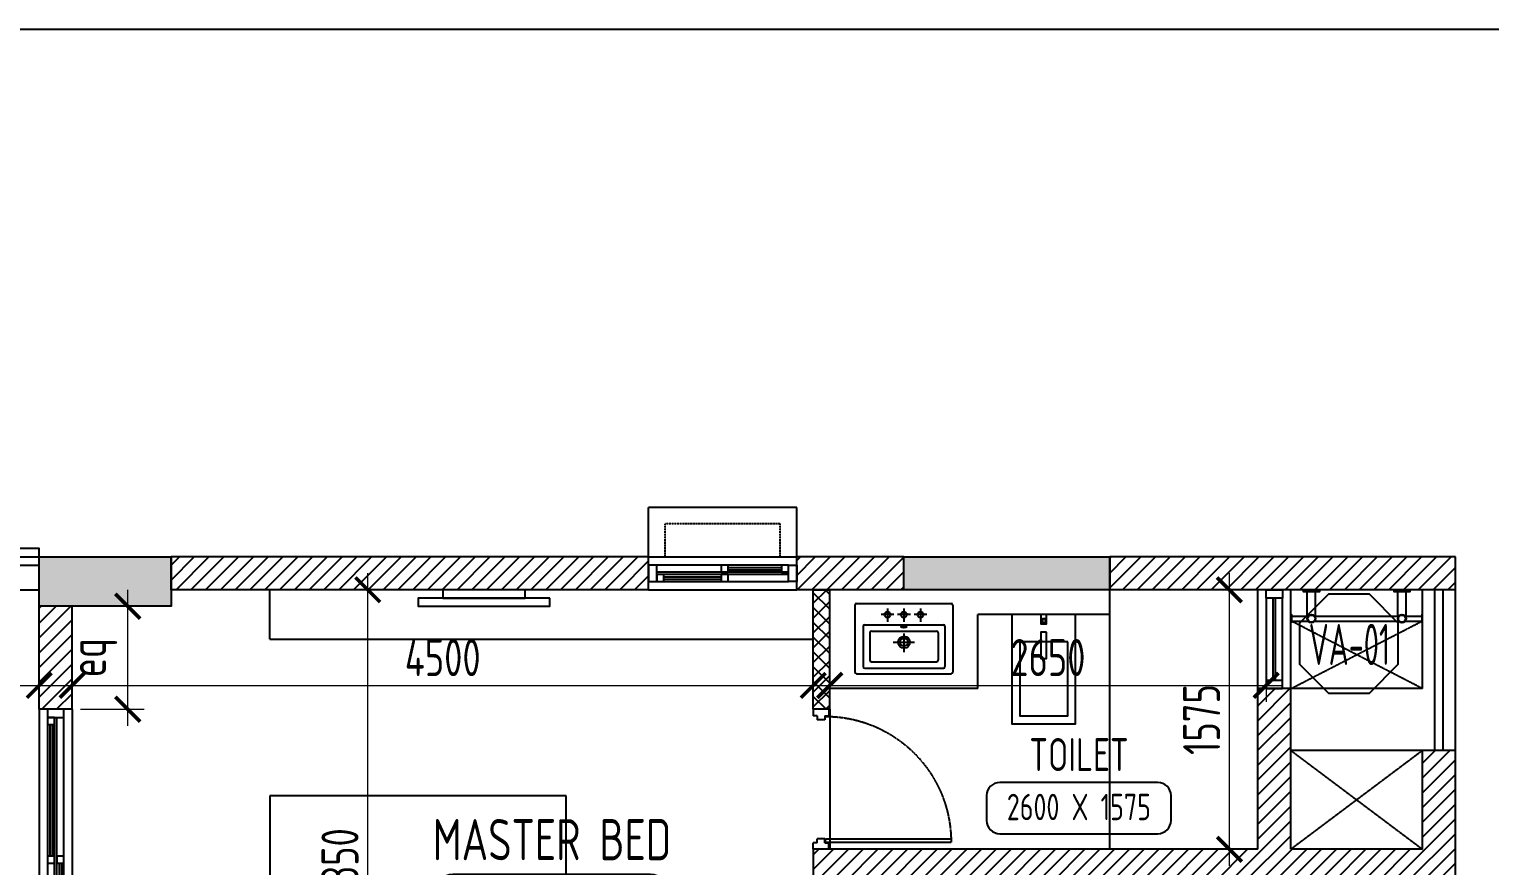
# Model space of a CAD drawing. Header units: millimetres. Extents: x -92307 to 258096, y -47434 to 112633.
# Drawn here: x 57965 to 66834, y 12025 to 17102 of the extents above; entities that cross this region are included whole.
import ezdxf
from ezdxf.enums import TextEntityAlignment as Align

# ---------------------------------------------------------------- set-up
doc = ezdxf.new("R2010")
doc.units = ezdxf.units.MM
doc.header["$LTSCALE"] = 10
doc.header["$PDMODE"] = 35
doc.header["$PDSIZE"] = 500
doc.linetypes.add('DASHED', pattern=[19.05, 12.7, -6.35])
doc.linetypes.add('HIDDEN', pattern=[9.525, 6.35, -3.175])
for name, color, linetype in [('07--DIM-1', 1, 'Continuous'), ('A--BLOCKWALL-1', 9, 'Continuous'), ('A--BLOCKWALL-2', 2, 'Continuous'), ('A--BLOCKWALL-3', 3, 'Continuous'), ('A--BLOCKWALL-HATCH', 8, 'Continuous'), ('A--CONCRETE-1', 9, 'Continuous'), ('A--CONCRETE-HID', 9, 'HIDDEN'), ('A--DOWN', 34, 'Continuous'), ('A--FURNITURE-0', 253, 'Continuous'), ('A--GLAZING-0', 181, 'Continuous'), ('A--HANDRAIL-1', 9, 'Continuous'), ('A--HATCH-1', 8, 'Continuous'), ('A--SANITARY-0', 253, 'Continuous'), ('A--SHAFT-HIDDEN', 9, 'HIDDEN'), ('A--SPACENUMBER', 2, 'Continuous'), ('A--SPACENUMBER-1', 8, 'Continuous'), ('A--SPACEREF', 3, 'Continuous'), ('A--STELWRK-1', 9, 'Continuous'), ('A--Stucture', 9, 'Continuous'), ('A--TILING-1', 8, 'Continuous'), ('A--WINREF', 7, 'Continuous'), ('A--WINREF-1', 8, 'Continuous'), ('Typical floor Column Centre line$0$X-3rd Floor Column$0$A--COL250', 250, 'Continuous'), ('Typical floor Column Centre line$0$X-3rd Floor Column$0$A--CONCRETE-4', 4, 'Continuous')]:
    doc.layers.add(name, color=color, linetype=linetype)
doc.layers.add('A--STELWRK-2', color=2, linetype='Continuous', lineweight=25)
doc.styles.add('ISO', font='isocp2.shx', dxfattribs={"width": 0.8})
doc.dimstyles.new('A-DIM-100', dxfattribs={"dimscale": 100, "dimtxt": 2.25, "dimasz": 1.5, "dimexe": 1, "dimexo": 0.5, "dimgap": 0, "dimtad": 0, "dimdec": 0, "dimzin": 12, "dimdsep": 46, "dimtxsty": 'ISO', "dimblk": 'ARCHTICK', "dimcen": 1, "dimdle": 1, "dimclrd": 8, "dimclre": 8, "dimclrt": 256, "dimadec": 0, "dimazin": 3, "dimtfac": 1, "dimtdec": 0, "dimtmove": 1, "dimatfit": 2, "dimfxl": 1, "dimtvp": 0.75, "dimtolj": 1, "dimtzin": 12, "dimlwd": 18, "dimlwe": 18, "dimarcsym": 0})
pattern_1 = [(45, (72725.64, 0), (-44.90128, 44.90128), [])]

# ---------------------------------------------------------------- blocks, each defined once
blk = doc.blocks.new('SPACE')
at = {"layer": 'A--SPACENUMBER-1'}
blk.add_lwpolyline([(-600, 0), (600, 0, 0.41421356), (700, 100), (700, 288.5, 0.41421356), (600, 388.5), (-600, 388.5, 0.41421356), (-700, 288.5), (-700, 100, 0.41421356), (-600, 0, -0.05251446)], format="xyb", dxfattribs=at)
at = {"layer": 'A--SPACENUMBER', "style": 'ISO', "width": 0.8, "flags": 4}
blk.add_attdef('01', text='', height=250, dxfattribs=at).set_placement((0.455, 202.41), align=Align.MIDDLE)
at = {"layer": 'A--SPACEREF', "style": 'ISO', "width": 0.8, "flags": 4}
blk.add_attdef('S', text='', height=300, dxfattribs=at).set_placement((1.35, 474.975), align=Align.CENTER)
blk = doc.blocks.new('A$C7FA855F9')
at = {"layer": 'A--FURNITURE-0', "linetype": 'Continuous'}
for p, q in [((900, 2000), (-900, 2000)), ((-900, 2000), (-900, 0)), ((900, 0), (900, 2000)), ((900, 840), (520, 460)), ((520, 840), (900, 840)), ((520, 460), (520, 840)), ((-900, 460), (520, 460)), ((-645, 460), (-645, 130)), ((-125, 130), (-125, 460)), ((125, 460), (125, 130)), ((645, 510), (570, 510)), ((645, 130), (645, 510)), ((-645, 130), (-125, 130)), ((125, 130), (645, 130)), ((-900, 50), (900, 50)), ((-900, 0), (900, 0))]:
    blk.add_line(p, q, dxfattribs=at)
blk = doc.blocks.new('A$C542B73FF')
at = {"layer": 'A--FURNITURE-0'}
for points in [[(-400, 50), (400, 50), (400, 100), (-400, 100)], [(-250, 0), (250, 0), (250, 50), (-250, 50)]]:
    blk.add_lwpolyline(points, close=True, dxfattribs=at)
blk = doc.blocks.new('A$C68464E93')
at = {"layer": 'A--BLOCKWALL-1'}
for p, q in [((600, 200), (0, 200)), ((600, 0), (0, 0))]:
    blk.add_line(p, q, dxfattribs=at)
at = {"layer": 'A--DOWN'}
for p, q in [((50, 150), (550, 150)), ((550, 50), (50, 50))]:
    blk.add_line(p, q, dxfattribs=at)
for points in [[(50, 50), (50, 150), (0, 150), (0, 50), (50, 50)], [(550, 50), (550, 150), (600, 150), (600, 50), (550, 50)]]:
    blk.add_lwpolyline(points, dxfattribs=at)
at = {"layer": 'A--GLAZING-0'}
for p, q in [((550, 107), (50, 107)), ((550, 93), (50, 93))]:
    blk.add_line(p, q, dxfattribs=at)
blk = doc.blocks.new('A$C76363F86-flat-10')
at = {"layer": 'A--SANITARY-0'}
for points in [[(0, -0.1932), (0, 0.1932), (-0.6627, 0.1932), (-0.6627, -0.1932)], [(-0.1667, -0.1461), (-0.1667, 0.1461), (-0.6157, 0.1461), (-0.6157, -0.1461)], [(-0.108, -0.0173), (-0.108, 0.0173), (-0.2664, 0.0173), (-0.2664, -0.0173)], [(0, -0.0173), (0, 0.0173), (-0.0567, 0.0173), (-0.0567, -0.0173)], [(-0.0269, -0.0093), (-0.0269, 0.0081), (-0.0504, 0.0081), (-0.0504, -0.0093)]]:
    blk.add_lwpolyline(points, close=True, dxfattribs=at)
blk = doc.blocks.new('A$C302618AE')
at = {"layer": 'A--SANITARY-0'}
for p, q in [((-286.6, 0), (286.6, 0)), ((-296.6, -10), (-296.6, -416.5)), ((-60.1, -67.5), (-138, -67.5)), ((-99.5, -30), (-99.5, -110.2)), ((40, -67.5), (-37.9, -67.5)), ((0.5, -30), (0.5, -110.2)), ((140.5, -67.5), (62.6, -67.5)), ((101.1, -30), (101.1, -110.2)), ((296.6, -10), (296.6, -416.5)), ((-247.4, -138.5), (-247.4, -382.6)), ((-237.4, -128.5), (240, -128.5)), ((-196.4, -167.7), (198.9, -167.7)), ((250, -138.5), (250, -382.6)), ((-206.4, -177.7), (-206.4, -343.3)), ((65.1, -236), (-64.9, -236)), ((-0.1, -182.6), (-0.1, -294.6)), ((208.9, -177.7), (208.9, -343.3)), ((-196.4, -353.3), (198.9, -353.3)), ((-286.6, -426.5), (286.6, -426.5)), ((-237.4, -392.6), (240, -392.6))]:
    blk.add_line(p, q, dxfattribs=at)
for centre, radius in [((-99.5, -67.5), 17.8), ((0.5, -67.5), 17.8), ((101.1, -67.5), 17.8), ((1.1, -234.9), 36.3), ((1.1, -234.7), 25)]:
    blk.add_circle(centre, radius, dxfattribs=at)
for centre, start, end in [((-286.6, -10), 90, 180), ((286.6, -10), 0, 90), ((-237.4, -138.5), 90, 180), ((-196.4, -177.7), 90, 180), ((198.9, -177.7), 0, 90), ((240, -138.5), 0, 90), ((-196.4, -343.3), 180, 270), ((198.9, -343.3), 270, 0), ((-286.6, -416.5), 180, 270), ((-237.4, -382.6), 180, 270), ((240, -382.6), 270, 0), ((286.6, -416.5), 270, 0)]:
    blk.add_arc(centre, 10, start, end, dxfattribs=at)
blk.add_ellipse((-0.1, -141.1), major_axis=(17.6, 0), ratio=0.318204, dxfattribs=at)
blk = doc.blocks.new('A$C1CBF2325')
at = {"layer": 'A--DOWN'}
for p, q in [((100, 0), (0, 0)), ((0, 0), (0, -42)), ((100, 0), (100, -42)), ((25, -42), (0, -42)), ((25, -42), (25, -67)), ((75, -67), (25, -67)), ((75, -42), (75, -67)), ((75, -42), (100, -42)), ((78.8, -46.2), (78.8, -67)), ((78.8, -46.2), (886, -46.2)), ((78.8, -67), (886, -67)), ((886, -67), (886, -46.2)), ((75, -833), (25, -833)), ((25, -858), (25, -833)), ((75, -858), (75, -833)), ((25, -858), (0, -858)), ((0, -900), (0, -858)), ((100, -900), (0, -900)), ((75, -858), (100, -858)), ((100, -900), (100, -858))]:
    blk.add_line(p, q, dxfattribs=at)
at = {"layer": 'A--DOWN', "color": 8, "linetype": 'DASHED', "ltscale": 0.005}
blk.add_arc((78.8, -46.2), 807.5, 269.73187, 358.52905, dxfattribs=at)
blk = doc.blocks.new('A$C613641B0')
at = {"layer": 'A--BLOCKWALL-1'}
for p, q in [((0, 0), (-1800, 0)), ((0, -200), (-1800, -200))]:
    blk.add_line(p, q, dxfattribs=at)
at = {"layer": 'A--DOWN'}
for p, q in [((-50, -50), (-1750, -50)), ((-1750, -92.7), (-93, -92.7)), ((-1750, -107.3), (-50, -107.3)), ((-1750, -150), (-50, -150))]:
    blk.add_line(p, q, dxfattribs=at)
for points in [[(-1750, -50), (-1750, -150), (-1800, -150), (-1800, -50)], [(-934, -50), (-934, -92.7), (-891, -92.7), (-891, -50)], [(-93, -50), (-93, -92.7), (-50, -92.7), (-50, -50)], [(-50, -50), (-50, -150), (0, -150), (0, -50)], [(-1750, -107.3), (-1750, -150), (-1707, -150), (-1707, -107.3)], [(-934, -107.3), (-934, -150), (-891, -150), (-891, -107.3)]]:
    blk.add_lwpolyline(points, close=True, dxfattribs=at)
at = {"layer": 'A--GLAZING-0'}
for p, q in [((-93, -64.4), (-891, -64.4)), ((-93, -78.4), (-891, -78.4)), ((-934, -121.6), (-1707, -121.6)), ((-934, -135.6), (-1707, -135.6))]:
    blk.add_line(p, q, dxfattribs=at)
blk = doc.blocks.new('A$C35654C4B')
at = {"layer": 'A--BLOCKWALL-1'}
for p, q in [((-900, 200), (0, 200)), ((-900, 0), (0, 0))]:
    blk.add_line(p, q, dxfattribs=at)
at = {"layer": 'A--DOWN'}
for p, q in [((-50, 150), (-850, 150)), ((-50, 107.3), (-850, 107.3)), ((-50, 92.7), (-807, 92.7)), ((-850, 50), (-50, 50))]:
    blk.add_line(p, q, dxfattribs=at)
for points in [[(-850, 50), (-850, 150), (-900, 150), (-900, 50)], [(-807, 50), (-807, 92.7), (-850, 92.7), (-850, 50)], [(-416, 107.3), (-416, 150), (-459, 150), (-459, 107.3)], [(-416, 50), (-416, 92.7), (-459, 92.7), (-459, 50)], [(-50, 107.3), (-50, 150), (-93, 150), (-93, 107.3)], [(-50, 50), (-50, 150), (0, 150), (0, 50)]]:
    blk.add_lwpolyline(points, close=True, dxfattribs=at)
at = {"layer": 'A--GLAZING-0'}
for p, q in [((-416, 135.6), (-93, 135.6)), ((-416, 121.6), (-93, 121.6)), ((-807, 78.4), (-459, 78.4)), ((-807, 64.4), (-459, 64.4))]:
    blk.add_line(p, q, dxfattribs=at)
blk = doc.blocks.new('AL-OP')
at = {"layer": 'A--WINREF-1'}
blk.add_lwpolyline([(-124.3, 300), (-300, 124.3), (-300, -124.3), (-124.3, -300), (124.3, -300), (300, -124.3), (300, 124.3), (124.3, 300)], close=True, dxfattribs=at)
at = {"layer": 'A--WINREF', "style": 'ISO', "width": 0.6}
blk.add_attdef('AL-OP', text='', height=250, dxfattribs=at).set_placement((3.2, -4.8), align=Align.MIDDLE)
blk = doc.blocks.new('A$C3A434446')
at = {"layer": 'A--STELWRK-1', "color": 1}
for p, q in [((110, 939), (110, 1089)), ((160, 939), (160, 1089)), ((660, 939), (660, 1089)), ((710, 939), (710, 1089)), ((15, 939), (115, 939)), ((15, 909), (115, 909)), ((155, 939), (665, 939)), ((155, 909), (665, 909)), ((705, 939), (805, 939)), ((705, 909), (805, 909))]:
    blk.add_line(p, q, dxfattribs=at)
at = {"layer": 'A--STELWRK-1'}
for points in [[(85.4, 1099), (85.4, 1089), (185.4, 1089), (185.4, 1099)], [(635.4, 1099), (635.4, 1089), (735.4, 1089), (735.4, 1099)], [(15, 899), (10, 899), (10, 949), (15, 949)], [(805, 899), (810, 899), (810, 949), (805, 949)]]:
    blk.add_lwpolyline(points, close=True, dxfattribs=at)
at = {"layer": 'A--STELWRK-2'}
for centre, radius in [((135, 924), 25), ((135, 924), 22), ((685, 924), 25), ((685, 924), 22)]:
    blk.add_circle(centre, radius, dxfattribs=at)
blk = doc.blocks.new('_ArchTick')
at = {"color": 0, "const_width": 0.15}
blk.add_lwpolyline([(-0.5, -0.5), (0.5, 0.5)], dxfattribs=at)
blk = doc.blocks.new('*D67')
at = {"layer": '07--DIM-1', "color": 8, "lineweight": 18}
for p, q in [((60020.4, 10250), (60020.4, 13800)), ((59725.6, 13700), (60120.4, 13700)), ((59725.6, 10350), (60120.4, 10350))]:
    blk.add_line(p, q, dxfattribs=at)
at = {"layer": 'Defpoints', "color": 0}
for p in [(59675.6, 13700), (60020.4, 13700), (59675.6, 10350)]:
    blk.add_point(p, dxfattribs=at)
at = {"layer": '07--DIM-1', "color": 8, "lineweight": 18, "xscale": 150, "yscale": 150, "zscale": 150}
for p, rotation in [((60020.4, 13700), 90), ((60020.4, 10350), 270)]:
    blk.add_blockref('_ArchTick', p, dxfattribs=dict(at, rotation=rotation))
at = {"layer": '07--DIM-1', "insert": (59851.7, 12025), "char_height": 225, "attachment_point": 5, "rotation": 90, "style": 'ISO'}
blk.add_mtext('\\A1;3350', dxfattribs=at)
blk = doc.blocks.new('*D75')
at = {"layer": '07--DIM-1', "color": 8, "lineweight": 18}
for p, q in [((58225.6, 13550), (58225.6, 13019.9)), ((62725.6, 13510.8), (62725.6, 13019.9)), ((58125.6, 13119.9), (62825.6, 13119.9))]:
    blk.add_line(p, q, dxfattribs=at)
at = {"layer": 'Defpoints', "color": 0}
for p in [(58225.6, 13600), (62725.6, 13560.8), (62725.6, 13119.9)]:
    blk.add_point(p, dxfattribs=at)
at = {"layer": '07--DIM-1', "color": 8, "lineweight": 18, "xscale": 150, "yscale": 150, "zscale": 150, "rotation": 180}
blk.add_blockref('_ArchTick', (58225.6, 13119.9), dxfattribs=at)
at = {"layer": '07--DIM-1', "color": 8, "lineweight": 18, "xscale": 150, "yscale": 150, "zscale": 150}
blk.add_blockref('_ArchTick', (62725.6, 13119.9), dxfattribs=at)
at = {"layer": '07--DIM-1', "insert": (60475.6, 13288.6), "char_height": 225, "attachment_point": 5, "style": 'ISO'}
blk.add_mtext('\\A1;4500', dxfattribs=at)
blk = doc.blocks.new('*D76')
at = {"layer": '07--DIM-1', "color": 8, "lineweight": 18}
for p, q in [((62825.6, 13650), (62825.6, 13019.9)), ((65475.6, 13600), (65475.6, 13019.9)), ((62725.6, 13119.9), (65575.6, 13119.9))]:
    blk.add_line(p, q, dxfattribs=at)
at = {"layer": 'Defpoints', "color": 0}
for p in [(62825.6, 13700), (65475.6, 13650), (65475.6, 13119.9)]:
    blk.add_point(p, dxfattribs=at)
at = {"layer": '07--DIM-1', "color": 8, "lineweight": 18, "xscale": 150, "yscale": 150, "zscale": 150, "rotation": 180}
blk.add_blockref('_ArchTick', (62825.6, 13119.9), dxfattribs=at)
at = {"layer": '07--DIM-1', "color": 8, "lineweight": 18, "xscale": 150, "yscale": 150, "zscale": 150}
blk.add_blockref('_ArchTick', (65475.6, 13119.9), dxfattribs=at)
at = {"layer": '07--DIM-1', "insert": (64150.6, 13288.7), "char_height": 225, "attachment_point": 5, "style": 'ISO'}
blk.add_mtext('\\A1;2650', dxfattribs=at)
blk = doc.blocks.new('*D77')
at = {"layer": '07--DIM-1', "color": 8, "lineweight": 18}
for p, q in [((56475.6, 12589.7), (56475.6, 13219.9)), ((58025.6, 12589.7), (58025.6, 13219.9)), ((56375.6, 13119.9), (58125.6, 13119.9))]:
    blk.add_line(p, q, dxfattribs=at)
at = {"layer": 'Defpoints', "color": 0}
for p in [(58025.6, 13119.9), (56475.6, 12539.7), (58025.6, 12539.7)]:
    blk.add_point(p, dxfattribs=at)
at = {"layer": '07--DIM-1', "color": 8, "lineweight": 18, "xscale": 150, "yscale": 150, "zscale": 150, "rotation": 180}
blk.add_blockref('_ArchTick', (56475.6, 13119.9), dxfattribs=at)
at = {"layer": '07--DIM-1', "color": 8, "lineweight": 18, "xscale": 150, "yscale": 150, "zscale": 150}
blk.add_blockref('_ArchTick', (58025.6, 13119.9), dxfattribs=at)
at = {"layer": '07--DIM-1', "insert": (57250.6, 13288.6), "char_height": 225, "attachment_point": 5, "style": 'ISO'}
blk.add_mtext('\\A1;1550', dxfattribs=at)
blk = doc.blocks.new('*D79')
at = {"layer": '07--DIM-1', "color": 8, "lineweight": 18}
for p, q in [((65252.7, 12025), (65252.7, 13800)), ((65375.6, 13700), (65152.7, 13700)), ((65375.6, 12125), (65152.7, 12125))]:
    blk.add_line(p, q, dxfattribs=at)
at = {"layer": 'Defpoints', "color": 0}
for p in [(65252.7, 13700), (65425.6, 13700), (65425.6, 12125)]:
    blk.add_point(p, dxfattribs=at)
at = {"layer": '07--DIM-1', "color": 8, "lineweight": 18, "xscale": 150, "yscale": 150, "zscale": 150}
for p, rotation in [((65252.7, 13700), 90), ((65252.7, 12125), 270)]:
    blk.add_blockref('_ArchTick', p, dxfattribs=dict(at, rotation=rotation))
at = {"layer": '07--DIM-1', "insert": (65083.9, 12912.5), "char_height": 225, "attachment_point": 5, "rotation": 90, "style": 'ISO'}
blk.add_mtext('\\A1;1575', dxfattribs=at)
blk = doc.blocks.new('*D46')
at = {"layer": '07--DIM-1', "color": 8, "lineweight": 18}
for p, q in [((58563, 12875), (58563, 13700)), ((58275.6, 13600), (58663, 13600)), ((58275.6, 12975), (58663, 12975))]:
    blk.add_line(p, q, dxfattribs=at)
at = {"layer": 'Defpoints', "color": 0}
for p in [(58225.6, 13600), (58563, 13600), (58225.6, 12975)]:
    blk.add_point(p, dxfattribs=at)
at = {"layer": '07--DIM-1', "color": 8, "lineweight": 18, "xscale": 150, "yscale": 150, "zscale": 150}
for p, rotation in [((58563, 13600), 90), ((58563, 12975), 270)]:
    blk.add_blockref('_ArchTick', p, dxfattribs=dict(at, rotation=rotation))
at = {"layer": '07--DIM-1', "insert": (58352.1, 13287.5), "char_height": 225, "attachment_point": 5, "rotation": 90, "style": 'ISO'}
blk.add_mtext('\\A1;eq', dxfattribs=at)

msp = doc.modelspace()

# ---------------------------------------------------------------- hatches: boundary and pattern name
at = {"layer": 'A--BLOCKWALL-HATCH'}
h = msp.add_hatch(dxfattribs=at)
h.set_pattern_fill('ANSI37', color=256, scale=20, style=0)
h.set_pattern_definition([(45, (72725.64, 0), (-44.90128, 44.90128), []), (135, (72725.64, 0), (-44.90128, -44.90128), [])])
h.paths.add_polyline_path([(62725.6, 13700), (62825.6, 13700), (62825.6, 12975), (62725.6, 12975)])
at = {"layer": 'A--HATCH-1'}
h = msp.add_hatch(dxfattribs=at)
h.set_pattern_fill('ANSI31', color=256, scale=20, style=0)
h.set_pattern_definition(pattern_1)
h.paths.add_polyline_path([(61725.6, 13700), (61725.6, 13900), (58825.6, 13900), (58825.6, 13700)])
h = msp.add_hatch(dxfattribs=at)
h.set_pattern_fill('ANSI31', color=256, scale=20, style=0)
h.set_pattern_definition(pattern_1)
h.paths.add_polyline_path([(62625.6, 13700), (62625.6, 13900), (63275.6, 13900), (63275.6, 13700)])
h = msp.add_hatch(dxfattribs=at)
h.set_pattern_fill('ANSI31', color=256, scale=20, style=0)
h.set_pattern_definition(pattern_1)
h.paths.add_polyline_path([(66625.6, 13700), (64525.6, 13700), (64525.6, 13900), (66625.6, 13900)])
h = msp.add_hatch(dxfattribs=at)
h.set_pattern_fill('ANSI31', color=256, scale=20, style=0)
h.set_pattern_definition(pattern_1)
h.paths.add_polyline_path([(58225.6, 12975), (58025.6, 12975), (58025.6, 13600), (58225.6, 13600)])
h = msp.add_hatch(dxfattribs=at)
h.set_pattern_fill('ANSI31', color=256, scale=20, style=0)
h.set_pattern_definition(pattern_1)
h.paths.add_polyline_path([(66625.6, 11925), (66625.6, 12725), (66425.6, 12725), (66425.6, 12125), (65625.6, 12125), (65625.6, 13100), (65425.6, 13100), (65425.6, 12125), (62725.6, 12125), (62725.6, 11925)])
at = {"layer": 'Typical floor Column Centre line$0$X-3rd Floor Column$0$A--COL250'}
h = msp.add_hatch(color=256, dxfattribs=at)
h.dxf.hatch_style = 1
h.paths.add_polyline_path([(58025.6, 13900), (58825.6, 13900), (58825.6, 13600), (58025.6, 13600)])
h = msp.add_hatch(color=256, dxfattribs=at)
h.dxf.hatch_style = 1
h.paths.add_polyline_path([(63275.6, 13900), (64525.6, 13900), (64525.6, 13700), (63275.6, 13700)])

# ---------------------------------------------------------------- linework, layer by layer
msp.add_lwpolyline([(52208.4, 17102.4), (87105.5, 17102.4), (87105.5, -2067.1), (52208.4, -2067.1)], close=True)
at = {"layer": 'A--BLOCKWALL-1'}
msp.add_line((57375.6, 13700), (58025.6, 13700), dxfattribs=at)
at = {"layer": 'A--BLOCKWALL-2'}
for p, q in [((61725.6, 13900), (61725.6, 14200)), ((62625.6, 14200), (61725.6, 14200)), ((62625.6, 13900), (62625.6, 14200)), ((62725.6, 12975), (62725.6, 13700)), ((62725.6, 13700), (62825.6, 13700)), ((62825.6, 12975), (62825.6, 13700)), ((62825.6, 12975), (62725.6, 12975))]:
    msp.add_line(p, q, dxfattribs=at)
at = {"layer": 'A--BLOCKWALL-3'}
for p, q in [((58825.6, 13700), (58825.6, 13900)), ((61725.6, 13900), (58825.6, 13900)), ((61725.6, 13700), (61725.6, 13900)), ((63275.6, 13900), (62625.6, 13900)), ((62625.6, 13700), (62625.6, 13900)), ((63275.6, 13700), (63275.6, 13900)), ((64525.6, 13700), (64525.6, 13900)), ((66625.6, 13900), (64525.6, 13900)), ((66625.6, 13700), (66625.6, 13900)), ((61725.6, 13700), (58825.6, 13700)), ((63275.6, 13700), (62625.6, 13700)), ((66625.6, 13700), (64525.6, 13700)), ((58025.6, 12975), (58025.6, 13600)), ((58225.6, 13600), (58025.6, 13600)), ((58225.6, 12975), (58225.6, 13600)), ((65425.6, 12125), (65425.6, 13100)), ((65625.6, 13100), (65425.6, 13100)), ((65625.6, 12125), (65625.6, 13100)), ((58225.6, 12975), (58025.6, 12975)), ((66425.6, 12125), (66425.6, 12725)), ((66625.6, 12725), (66425.6, 12725)), ((66625.6, 11925), (66625.6, 12725)), ((65425.6, 12125), (62725.6, 12125)), ((62725.6, 12125), (62725.6, 11925)), ((66425.6, 12125), (65625.6, 12125))]:
    msp.add_line(p, q, dxfattribs=at)
at = {"layer": 'A--CONCRETE-1'}
for p, q in [((66425.6, 13100), (66425.6, 13700)), ((66625.6, 12725), (66625.6, 13700)), ((66425.6, 13100), (65625.6, 13100)), ((66425.6, 12725), (65625.6, 12725))]:
    msp.add_line(p, q, dxfattribs=at)
at = {"layer": 'A--CONCRETE-HID', "ltscale": 0.01}
for p, q in [((61825.6, 13900), (61825.6, 14100)), ((62525.6, 14100), (61825.6, 14100)), ((62525.6, 13900), (62525.6, 14100))]:
    msp.add_line(p, q, dxfattribs=at)
at = {"layer": 'A--FURNITURE-0'}
for q in [(59425.6, 13700), (62725.6, 13400)]:
    msp.add_line((59425.6, 13400), q, dxfattribs=at)
at = {"layer": 'A--HANDRAIL-1', "color": 1}
for p, q in [((57375.6, 13900), (58025.6, 13900)), ((57375.6, 13850), (58025.6, 13850))]:
    msp.add_line(p, q, dxfattribs=at)
at = {"layer": 'A--SHAFT-HIDDEN', "ltscale": 0.01}
for p, q in [((65625.6, 13100), (66420.6, 13509)), ((66425.6, 13100), (65630.6, 13509)), ((65625.6, 12725), (66425.6, 12125)), ((66425.6, 12725), (65625.6, 12125))]:
    msp.add_line(p, q, dxfattribs=at)
at = {"layer": 'A--STELWRK-1', "color": 1}
for p, q in [((66500.6, 12725), (66500.6, 13700)), ((66550.6, 12725), (66550.6, 13700))]:
    msp.add_line(p, q, dxfattribs=at)
at = {"layer": 'A--Stucture', "linetype": 'Continuous', "ltscale": 0.5}
msp.add_lwpolyline([(58025.6, 13900), (58025.6, 13950), (57375.6, 13950, 0.414214), (56225.6, 12800), (56225.6, 10200), (57975.6, 10200), (57975.6, 6900)], format="xyb", dxfattribs=at)
at = {"layer": 'A--TILING-1'}
for p, q in [((64525.6, 12125), (64525.6, 13700)), ((63725.6, 13100), (63725.6, 13550)), ((64525.6, 13550), (63725.6, 13550)), ((63725.6, 13100), (62825.6, 13100)), ((62825.6, 12975), (62825.6, 12125))]:
    msp.add_line(p, q, dxfattribs=at)
at = {"layer": 'Typical floor Column Centre line$0$X-3rd Floor Column$0$A--CONCRETE-4'}
for points in [[(58025.6, 13900), (58825.6, 13900), (58825.6, 13600), (58025.6, 13600)], [(63275.6, 13900), (64525.6, 13900), (64525.6, 13700), (63275.6, 13700)]]:
    msp.add_lwpolyline(points, close=True, dxfattribs=at)

# ---------------------------------------------------------------- block references
msp.add_blockref('A$C3A434446', (65615.6, 12601))
at = {"layer": 'A--DOWN'}
msp.add_blockref('A$C35654C4B', (62625.6, 13700), dxfattribs=at)
at = {"layer": 'A--DOWN', "extrusion": (0, 0, -1), "zscale": -1, "rotation": 270}
msp.add_blockref('A$C68464E93', (-65625.6, 13700), dxfattribs=at)
at = {"layer": 'A--DOWN', "rotation": 90}
msp.add_blockref('A$C613641B0', (58025.6, 12975), dxfattribs=at)
at = {"layer": 'A--DOWN', "xscale": -0.9444444444379769, "yscale": 0.9444444444443835, "zscale": 0.9444444444443835, "rotation": 180}
msp.add_blockref('A$C1CBF2325', (62725.6, 12125), dxfattribs=at)
at = {"layer": 'A--FURNITURE-0', "rotation": 180.000000000004}
msp.add_blockref('A$C542B73FF', (60725.6, 13700), dxfattribs=at)
at = {"layer": 'A--FURNITURE-0'}
msp.add_blockref('A$C7FA855F9', (60325.6, 10450), dxfattribs=at)
at = {"layer": 'A--SANITARY-0', "ltscale": 19}
msp.add_blockref('A$C302618AE', (63275.6, 13616.8), dxfattribs=at)
at = {"layer": 'A--SANITARY-0', "xscale": 1000, "yscale": 1000, "zscale": 1000, "rotation": 90}
msp.add_blockref('A$C76363F86-flat-10', (64125.6, 13550), dxfattribs=at)
at = {"layer": 'A--SPACEREF'}
ref = msp.add_blockref('SPACE', (64338, 12219.8), dxfattribs=dict(at, xscale=0.8000000000029104, yscale=0.8, zscale=0.8))
ref.add_attrib('01', '2600 X 1575', dxfattribs={"layer": 'A--SPACENUMBER', "height": 160, "style": 'ISO', "width": 0.8, "flags": 4}).set_placement((64338.5, 12381.8), align=Align.MIDDLE)
ref.add_attrib('S', 'TOILET', dxfattribs={"height": 200, "style": 'ISO', "width": 0.8, "flags": 4}).set_placement((64339.2, 12599.8), align=Align.CENTER)
ref = msp.add_blockref('SPACE', (61137.8, 11583.8), dxfattribs=at)
ref.add_attrib('01', '3900 X 3350', dxfattribs={"layer": 'A--SPACENUMBER', "height": 200, "style": 'ISO', "width": 0.8, "flags": 4}).set_placement((61138.5, 11786.2), align=Align.MIDDLE)
ref.add_attrib('S', 'MASTER BED', dxfattribs={"height": 250, "style": 'ISO', "width": 0.8, "flags": 4}).set_placement((61139.4, 12058.8), align=Align.CENTER)
at = {"layer": 'A--WINREF'}
msp.add_blockref('AL-OP', (65978.3, 13373, 0), dxfattribs=at).add_auto_attribs({'AL-OP': 'VA-01'})

# ---------------------------------------------------------------- dimensions: what is measured, and where the dimension line sits
at = {"layer": '07--DIM-1'}
for base, p1, p2, picture, middle in [((60020.4, 13700), (59675.6, 10350), (59675.6, 13700), '*D67', (59851.7, 12025)), ((65252.7, 13700), (65425.6, 12125), (65425.6, 13700), '*D79', (65083.9, 12912.5))]:
    dim = msp.add_linear_dim(base=base, p1=p1, p2=p2, angle=90, dimstyle='A-DIM-100', dxfattribs=at)
    dim.commit()
    dim.dimension.update_dxf_attribs({"geometry": picture, "text_midpoint": middle})
dim = msp.add_aligned_dim(p1=(58225.6, 12975), p2=(58225.6, 13600), distance=-337.4, text='eq', dimstyle='A-DIM-100', dxfattribs=at)
dim.commit()
dim.dimension.update_dxf_attribs({"geometry": '*D46', "text_midpoint": (58352.1, 13287.5)})
for base, p1, p2, picture, middle in [((65475.6, 13119.9), (62825.6, 13700), (65475.6, 13650), '*D76', (64150.6, 13288.7)), ((62725.6, 13119.9), (58225.6, 13600), (62725.6, 13560.8), '*D75', (60475.6, 13288.6)), ((58025.6, 13119.9), (56475.6, 12539.7), (58025.6, 12539.7), '*D77', (57250.6, 13288.6))]:
    dim = msp.add_linear_dim(base=base, p1=p1, p2=p2, dimstyle='A-DIM-100', dxfattribs=at)
    dim.commit()
    dim.dimension.update_dxf_attribs({"geometry": picture, "text_midpoint": middle})

doc.saveas('drawing.dxf')
